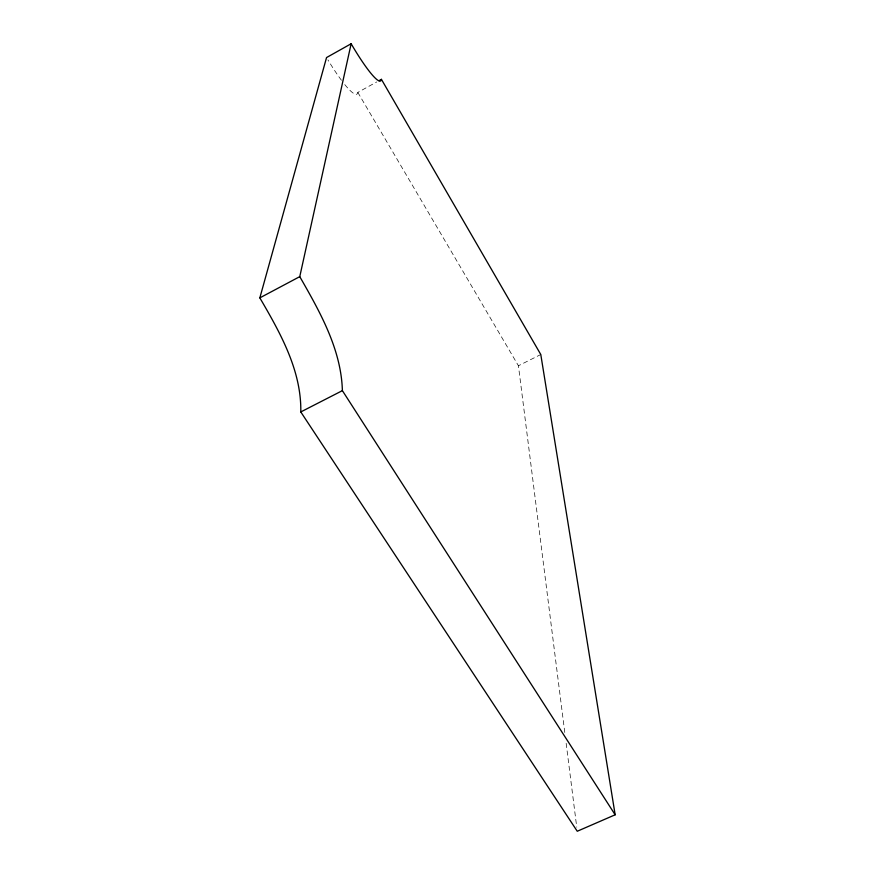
<?xml version="1.0" encoding="UTF-8"?>
<svg xmlns="http://www.w3.org/2000/svg" width="875" height="875" viewBox="0 0 875 875"><rect width="100%" height="100%" fill="white"/><g stroke="black" fill="none" stroke-linecap="round" stroke-linejoin="round"><path stroke-width="0.66" stroke-dasharray="4.38 3.28" d="M344.794 84.591A56.339 8.914 61 0 0 357.831 92.411L376.709 81.955M564.78 732.473L518.427 365.761L540.783 354.517M357.831 92.411L518.427 365.761M566.147 743.291L576.745 827.192M341.436 80.259A56.339 8.914 61 0 1 327.961 59.927"/><path stroke-width="1.31" d="M615.158 814.789L342.388 390.633C341.206 349.18 319.867 311.741 299.764 276.642L351.148 43.75A56.536 7.995 61.2 0 0 381.423 79.352L540.783 354.517L615.158 814.789L577.259 831.25L300.792 411.939C301.558 370.442 280.142 332.664 259.842 297.872L326.55 57.553L351.148 43.75M379.061 80.653L381.423 79.352M259.842 297.872L299.764 276.642M300.792 411.939L342.388 390.633"/></g></svg>
